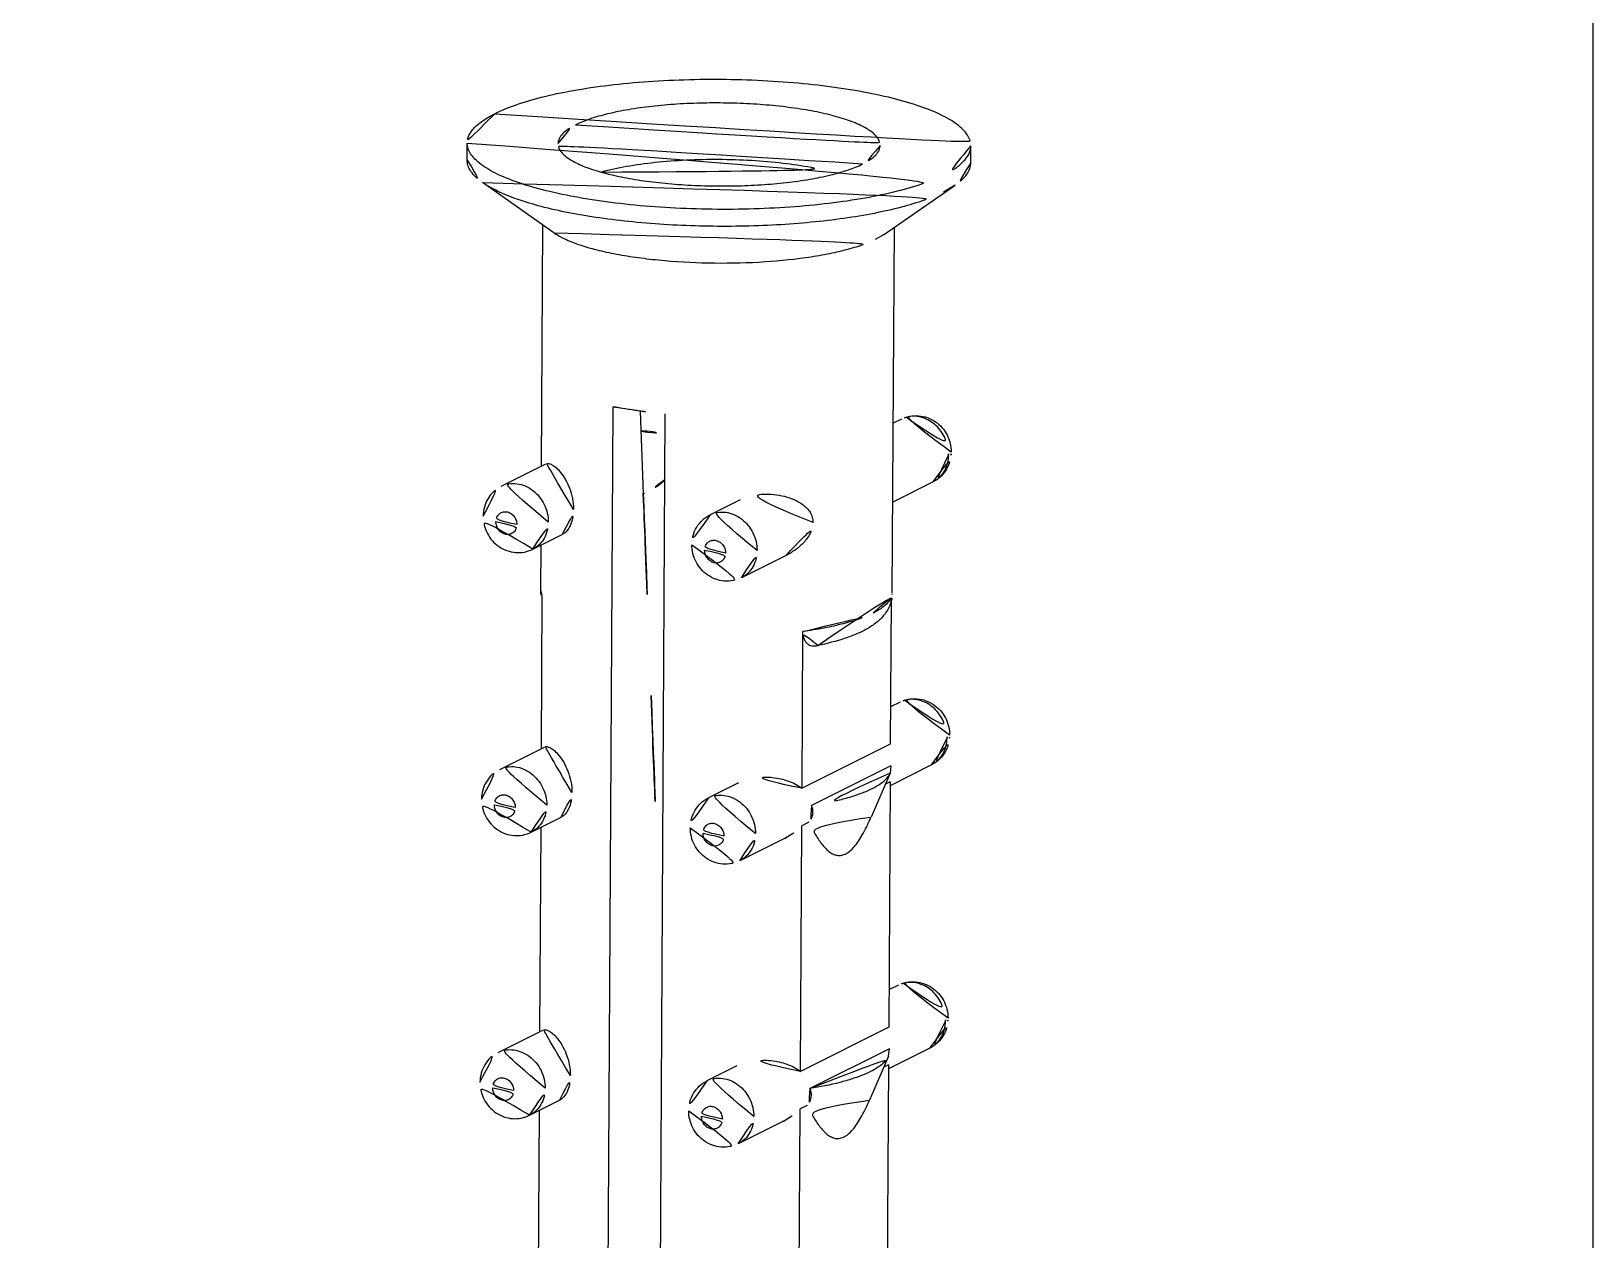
# Model space of a CAD drawing. Extents: x 16296660632 to 16296679688, y -37409620961 to -37409616551.
# Drawn here: x 16296678252.78 to 16296678279.43, y -37409618239.23 to -37409618218.61 of the extents above; entities that cross this region are included whole.
import ezdxf

# ---------------------------------------------------------------- set-up
doc = ezdxf.new("R2010")
doc.units = 0
doc.header["$LTSCALE"] = 10
doc.header["$MEASUREMENT"] = 0
doc.layers.get('0').update_dxf_attribs({"linetype": 'CONTINUOUS'})
doc.layers.add('02___PRT_ALL_AXES', color=7, linetype='CONTINUOUS')

msp = doc.modelspace()

# ---------------------------------------------------------------- linework, layer by layer
at = {"color": 7, "linetype": 'Continuous'}
for p, q in [((16296678262.54405, -37409618254.290993), (16296678262.70859, -37409618225.013847)), ((16296678263.173189, -37409618225.08847), (16296678263.226231, -37409618226.492851)), ((16296678263.434879, -37409618254.412682), (16296678263.599421, -37409618225.135536)), ((16296678261.4767, -37409618228.154457), (16296678261.496201, -37409618228.24366)), ((16296678267.476589, -37409618228.188911), (16296678267.476601, -37409618228.188179)), ((16296678267.453911, -37409618231.144211), (16296678266.098061, -37409618231.821953)), ((16296678267.453911, -37409618231.144211), (16296678267.43918, -37409618231.267838)), ((16296678267.439199, -37409618231.26767), (16296678267.114019, -37409618232.019043)), ((16296678267.438459, -37409618231.414803), (16296678267.35815, -37409618231.454948)), ((16296678266.05212, -37409618232.10778), (16296678265.93174, -37409618232.167953)), ((16296678267.42676, -37409618235.975433), (16296678266.07091, -37409618236.653152)), ((16296678267.412029, -37409618236.099037), (16296678267.42676, -37409618235.975433)), ((16296678267.41205, -37409618236.098877), (16296678267.08687, -37409618236.850258)), ((16296678267.41131, -37409618236.24601), (16296678267.330999, -37409618236.286163)), ((16296678266.024969, -37409618236.938988), (16296678265.904579, -37409618236.999161))]:
    msp.add_line(p, q, dxfattribs=at)
msp.add_lwpolyline([(16296678279.434799, -37409618261.099548), (16296678226.118429, -37409618261.099548), (16296678226.118429, -37409618178.759842), (16296678279.434799, -37409618178.759842)], close=True)
for centre, radius, start, end in [((16296678267.835951, -37409618225.625343), 0.447859, 105.0907784, 116.5407124), ((16296678267.80607, -37409618225.830948), 0.632541, 359.6900716, 3.3253834), ((16296678267.8778, -37409618225.784523), 0.604471, 354.7316924, 359.6765207), ((16296678267.27516, -37409618228.186974), 0.201441, 350.7530369, 359.4483311), ((16296680239.64451, -37409618153.669113), 1977.757652, 182.210250721, 182.346745411), ((16296678267.8088, -37409618230.456543), 0.447859, 105.0907784, 116.5407124), ((16296678267.778919, -37409618230.662163), 0.632541, 359.6900716, 3.3253834), ((16296678267.850651, -37409618230.615738), 0.604471, 354.7316924, 359.6765207), ((16296678267.781651, -37409618235.287758), 0.447859, 105.0907784, 116.5407124), ((16296678267.75176, -37409618235.49337), 0.632541, 359.6900716, 3.3253834), ((16296678267.82349, -37409618235.446953), 0.604471, 354.7316924, 359.6765207)]:
    msp.add_arc(centre, radius, start, end, dxfattribs=at)
for points, knots in [([(16296678262.06975, -37409618220.203346), (16296678262.14764, -37409618220.164421), (16296678262.32711, -37409618220.093697), (16296678262.62915, -37409618220.009239), (16296678262.983101, -37409618219.938599), (16296678263.379311, -37409618219.883888), (16296678263.80702, -37409618219.846764), (16296678264.254431, -37409618219.828308), (16296678264.70919, -37409618219.829086), (16296678265.158689, -37409618219.849083), (16296678265.590521, -37409618219.887703), (16296678265.992769, -37409618219.94381), (16296678266.35446, -37409618220.015717), (16296678266.66573, -37409618220.101357), (16296678266.8878, -37409618220.186073), (16296678267.031851, -37409618220.261139), (16296678267.116489, -37409618220.316177), (16296678267.183479, -37409618220.372917), (16296678267.232441, -37409618220.431343), (16296678267.26273, -37409618220.491577), (16296678267.2696, -37409618220.533562), (16296678267.269489, -37409618220.553513)], [0, 0, 0, 0, 0.047875552, 0.105682441, 0.172286466, 0.246166262, 0.32549361, 0.408250515, 0.492298473, 0.575455552, 0.655569983, 0.730594545, 0.798663888, 0.858182694, 0.907945264, 0.92896365, 0.947396828, 0.963346738, 0.977068785, 0.989033275, 1, 1, 1, 1]), ([(16296678261.769609, -37409618220.522507), (16296678261.76977, -37409618220.494118), (16296678261.78565, -37409618220.432213), (16296678261.84836, -37409618220.348999), (16296678261.94562, -37409618220.270653), (16296678262.025049, -37409618220.225693), (16296678262.06975, -37409618220.203346)], [0, 0, 0, 0, 0.186145526, 0.403764732, 0.672393075, 1, 1, 1, 1]), ([(16296678266.969339, -37409618220.872673), (16296678266.89146, -37409618220.911598), (16296678266.711981, -37409618220.982323), (16296678266.40995, -37409618221.06678), (16296678266.05599, -37409618221.137421), (16296678265.65979, -37409618221.192131), (16296678265.232071, -37409618221.229263), (16296678264.78466, -37409618221.247711), (16296678264.32991, -37409618221.246933), (16296678263.8804, -37409618221.226936), (16296678263.44857, -37409618221.188316), (16296678263.046329, -37409618221.13221), (16296678262.684629, -37409618221.060303), (16296678262.373369, -37409618220.974663), (16296678262.151291, -37409618220.889954), (16296678262.00724, -37409618220.81488), (16296678261.9226, -37409618220.759842), (16296678261.855619, -37409618220.703087), (16296678261.80666, -37409618220.644676), (16296678261.776369, -37409618220.584442), (16296678261.769489, -37409618220.542458), (16296678261.769609, -37409618220.522507)], [0, 0, 0, 0, 0.047875552, 0.105682441, 0.172286466, 0.246166262, 0.32549361, 0.408250515, 0.492298473, 0.575455552, 0.655569983, 0.730594545, 0.798663888, 0.858182694, 0.907945264, 0.92896365, 0.947396828, 0.963346738, 0.977068785, 0.989033275, 1, 1, 1, 1]), ([(16296678267.269489, -37409618220.553513), (16296678267.269329, -37409618220.581902), (16296678267.253441, -37409618220.643806), (16296678267.190741, -37409618220.72702), (16296678267.093479, -37409618220.805367), (16296678267.01404, -37409618220.850327), (16296678266.969339, -37409618220.872673)], [0, 0, 0, 0, 0.186145526, 0.403764732, 0.672393075, 1, 1, 1, 1]), ([(16296678262.511841, -37409618221.008202), (16296678262.6514, -37409618220.970749), (16296678262.954321, -37409618220.906937), (16296678263.43792, -37409618220.841553), (16296678263.965811, -37409618220.802353), (16296678264.516251, -37409618220.791107), (16296678265.06661, -37409618220.808342), (16296678265.594259, -37409618220.853287), (16296678266.077471, -37409618220.92395), (16296678266.379971, -37409618220.991051), (16296678266.51927, -37409618221.030022)], [0, 0, 0, 0, 0.10723184, 0.229384911, 0.361946773, 0.499860382, 0.637792109, 0.770408355, 0.892646223, 1, 1, 1, 1]), ([(16296678262.70859, -37409618225.013847), (16296678262.84992, -37409618225.041641), (16296678263.146049, -37409618225.089699), (16296678263.444229, -37409618225.122177), (16296678263.599421, -37409618225.135536)], [0, 0, 0, 0, 0.480442195, 1, 1, 1, 1]), ([(16296678268.48226, -37409618225.787941), (16296678268.48254, -37409618225.737343), (16296678268.47036, -37409618225.63549), (16296678268.415991, -37409618225.491959), (16296678268.328899, -37409618225.365494), (16296678268.214121, -37409618225.263947), (16296678268.078091, -37409618225.194199), (16296678267.929029, -37409618225.16169), (16296678267.777, -37409618225.169678), (16296678267.680639, -37409618225.202271), (16296678267.63583, -37409618225.224663)], [0, 0, 0, 0, 0.125412163, 0.251172451, 0.376846193, 0.502210914, 0.627115299, 0.751613101, 0.875868664, 1, 1, 1, 1]), ([(16296678267.719351, -37409618225.192917), (16296678267.758499, -37409618225.182373), (16296678267.84115, -37409618225.171677), (16296678267.96666, -37409618225.188004), (16296678268.08839, -37409618225.235153), (16296678268.23805, -37409618225.336014), (16296678268.38232, -37409618225.520576), (16296678268.432249, -37409618225.702797), (16296678268.43754, -37409618225.79425)], [0, 0, 0, 0, 0.114836293, 0.232872755, 0.355002748, 0.481207114, 0.740522847, 1, 1, 1, 1]), ([(16296678268.172371, -37409618226.298042), (16296678268.21509, -37409618226.27668), (16296678268.29534, -37409618226.222427), (16296678268.39043, -37409618226.112953), (16296678268.45496, -37409618225.982811), (16296678268.4753, -37409618225.887894), (16296678268.47971, -37409618225.840027)], [0, 0, 0, 0, 0.24938222, 0.499005027, 0.74905058, 1, 1, 1, 1]), ([(16296678268.438601, -37409618225.834373), (16296678268.43832, -37409618225.883583), (16296678268.426359, -37409618225.980583), (16296678268.37299, -37409618226.114304), (16296678268.28759, -37409618226.224861), (16296678268.212391, -37409618226.278023), (16296678268.172359, -37409618226.298027)], [0, 0, 0, 0, 0.26305497, 0.516337838, 0.760764768, 1, 1, 1, 1]), ([(16296678260.491671, -37409618226.882988), (16296678260.49197, -37409618226.830582), (16296678260.506189, -37409618226.725487), (16296678260.568451, -37409618226.579597), (16296678260.668039, -37409618226.456451), (16296678260.755011, -37409618226.396156), (16296678260.801571, -37409618226.372887)], [0, 0, 0, 0, 0.250995241, 0.50113091, 0.750689667, 1, 1, 1, 1]), ([(16296678261.60434, -37409618226.98259), (16296678261.60462, -37409618226.931213), (16296678261.592421, -37409618226.827118), (16296678261.53911, -37409618226.679199), (16296678261.45409, -37409618226.546753), (16296678261.342979, -37409618226.438637), (16296678261.212931, -37409618226.362221), (16296678261.072359, -37409618226.32299), (16296678260.930901, -37409618226.324219), (16296678260.842079, -37409618226.352638), (16296678260.801571, -37409618226.372887)], [0, 0, 0, 0, 0.129451959, 0.261224906, 0.393027892, 0.522644409, 0.648310085, 0.769235401, 0.885888901, 1, 1, 1, 1]), ([(16296678263.226231, -37409618226.492851), (16296678263.237141, -37409618226.780792), (16296678263.280861, -37409618227.932343), (16296678263.324949, -37409618229.083893), (16296678263.35837, -37409618229.947472)], [0, 0, 0, 0, 0.250045396, 1, 1, 1, 1]), ([(16296678261.3381, -37409618227.446259), (16296678261.293301, -37409618227.468658), (16296678261.19693, -37409618227.501251), (16296678261.044889, -37409618227.509239), (16296678260.895809, -37409618227.476723), (16296678260.759769, -37409618227.406952), (16296678260.644991, -37409618227.305389), (16296678260.55792, -37409618227.178917), (16296678260.503571, -37409618227.035408), (16296678260.49139, -37409618226.933594), (16296678260.491671, -37409618226.882988)], [0, 0, 0, 0, 0.124126653, 0.248392657, 0.372910641, 0.497833568, 0.623206885, 0.748876612, 0.874606125, 1, 1, 1, 1]), ([(16296678261.06628, -37409618227.024742), (16296678261.066429, -37409618226.9991), (16296678261.05714, -37409618226.947037), (16296678261.018709, -37409618226.878723), (16296678260.960859, -37409618226.827881), (16296678260.891239, -37409618226.802353), (16296678260.819771, -37409618226.807289), (16296678260.75869, -37409618226.843246), (16296678260.718821, -37409618226.903412), (16296678260.710091, -37409618226.951591), (16296678260.709949, -37409618226.976067)], [0, 0, 0, 0, 0.13222119, 0.266287333, 0.39709956, 0.521213518, 0.638907507, 0.754510424, 0.873783701, 1, 1, 1, 1]), ([(16296678264.36491, -37409618226.859657), (16296678264.31835, -37409618226.882927), (16296678264.23138, -37409618226.94323), (16296678264.1318, -37409618227.066368), (16296678264.06953, -37409618227.212273), (16296678264.055309, -37409618227.31736), (16296678264.05501, -37409618227.369766)], [0, 0, 0, 0, 0.249297278, 0.498857891, 0.749003889, 1, 1, 1, 1]), ([(16296678265.167681, -37409618227.469368), (16296678265.167959, -37409618227.417992), (16296678265.15576, -37409618227.313904), (16296678265.102449, -37409618227.165977), (16296678265.017429, -37409618227.033524), (16296678264.906321, -37409618226.925423), (16296678264.77627, -37409618226.848999), (16296678264.6357, -37409618226.809769), (16296678264.49424, -37409618226.810997), (16296678264.405411, -37409618226.839417), (16296678264.36491, -37409618226.859673)], [0, 0, 0, 0, 0.129451958, 0.261224906, 0.393027891, 0.522644409, 0.648310085, 0.769235401, 0.885888901, 1, 1, 1, 1]), ([(16296678260.709949, -37409618226.976067), (16296678260.709801, -37409618227.001709), (16296678260.719101, -37409618227.053757), (16296678260.757521, -37409618227.122093), (16296678260.815371, -37409618227.172928), (16296678260.884991, -37409618227.198463), (16296678260.956461, -37409618227.19352), (16296678261.01755, -37409618227.157562), (16296678261.057409, -37409618227.097397), (16296678261.066139, -37409618227.049217), (16296678261.06628, -37409618227.024742)], [0, 0, 0, 0, 0.13221819, 0.266285748, 0.397098632, 0.521213565, 0.638908393, 0.75451196, 0.873786294, 1, 1, 1, 1]), ([(16296678261.3381, -37409618227.446251), (16296678261.37812, -37409618227.426239), (16296678261.45332, -37409618227.373077), (16296678261.538719, -37409618227.262512), (16296678261.592091, -37409618227.128799), (16296678261.604059, -37409618227.031799), (16296678261.60434, -37409618226.98259)], [0, 0, 0, 0, 0.239235232, 0.483662162, 0.73694503, 1, 1, 1, 1]), ([(16296678264.05501, -37409618227.369766), (16296678264.054729, -37409618227.420372), (16296678264.066919, -37409618227.522217), (16296678264.121281, -37409618227.665749), (16296678264.20838, -37409618227.792213), (16296678264.323151, -37409618227.893761), (16296678264.459181, -37409618227.963509), (16296678264.60824, -37409618227.996017), (16296678264.760269, -37409618227.988029), (16296678264.85663, -37409618227.955437), (16296678264.90144, -37409618227.933037)], [0, 0, 0, 0, 0.125412162, 0.251172451, 0.376846193, 0.502210914, 0.627115299, 0.751613101, 0.875868664, 1, 1, 1, 1]), ([(16296678264.273291, -37409618227.462837), (16296678264.27314, -37409618227.488487), (16296678264.282431, -37409618227.540543), (16296678264.32086, -37409618227.608856), (16296678264.37871, -37409618227.659714), (16296678264.44833, -37409618227.685226), (16296678264.5198, -37409618227.680298), (16296678264.580879, -37409618227.644341), (16296678264.62075, -37409618227.584183), (16296678264.62948, -37409618227.536003), (16296678264.62962, -37409618227.51152)], [0, 0, 0, 0, 0.132218383, 0.26628557, 0.397098539, 0.521213399, 0.638908307, 0.754511804, 0.873786469, 1, 1, 1, 1]), ([(16296678264.62962, -37409618227.51152), (16296678264.62977, -37409618227.485878), (16296678264.62048, -37409618227.433823), (16296678264.58205, -37409618227.365501), (16296678264.5242, -37409618227.314659), (16296678264.45458, -37409618227.289131), (16296678264.38311, -37409618227.294067), (16296678264.322029, -37409618227.330017), (16296678264.28216, -37409618227.39019), (16296678264.27343, -37409618227.438362), (16296678264.273291, -37409618227.462837)], [0, 0, 0, 0, 0.132221257, 0.26628734, 0.397099522, 0.521213448, 0.638907473, 0.75451043, 0.873783761, 1, 1, 1, 1]), ([(16296678264.90144, -37409618227.933029), (16296678264.94146, -37409618227.913017), (16296678265.016661, -37409618227.859863), (16296678265.10206, -37409618227.74929), (16296678265.15543, -37409618227.615578), (16296678265.1674, -37409618227.51857), (16296678265.167681, -37409618227.469368)], [0, 0, 0, 0, 0.239235232, 0.483662162, 0.73694503, 1, 1, 1, 1]), ([(16296678261.4767, -37409618228.154457), (16296678261.476629, -37409618228.166962), (16296678261.477949, -37409618228.216553), (16296678261.485809, -37409618228.265923), (16296678261.495041, -37409618228.301826)], [0, 0, 0, 0, 0.252143014, 1, 1, 1, 1]), ([(16296678266.20319, -37409618229.090172), (16296678266.361549, -37409618229.057663), (16296678266.58815, -37409618229.00106), (16296678266.86825, -37409618228.896873), (16296678267.047991, -37409618228.809708), (16296678267.181561, -37409618228.721497), (16296678267.2759, -37409618228.638702), (16296678267.340019, -37409618228.567421), (16296678267.395691, -37409618228.48613), (16296678267.440201, -37409618228.394981), (16296678267.4695, -37409618228.294571), (16296678267.4764, -37409618228.22406), (16296678267.476601, -37409618228.188179)], [0, 0, 0, 0, 0.288312346, 0.415172977, 0.532420101, 0.643891525, 0.699359369, 0.755882774, 0.814419349, 0.874526973, 0.936014721, 1, 1, 1, 1]), ([(16296678267.149151, -37409618228.536407), (16296678267.19412, -37409618228.513931), (16296678267.27479, -37409618228.468697), (16296678267.37571, -37409618228.390869), (16296678267.44491, -37409618228.309288), (16296678267.46928, -37409618228.248299), (16296678267.47398, -37409618228.219353)], [0, 0, 0, 0, 0.321918083, 0.590635956, 0.812163078, 1, 1, 1, 1]), ([(16296678265.950371, -37409618228.852127), (16296678266.07268, -37409618228.835007), (16296678266.304661, -37409618228.79705), (16296678266.6294, -37409618228.724678), (16296678266.908609, -37409618228.641098), (16296678267.0756, -37409618228.573174), (16296678267.149151, -37409618228.536407)], [0, 0, 0, 0, 0.297801306, 0.56655152, 0.801708571, 1, 1, 1, 1]), ([(16296678266.203159, -37409618229.090187), (16296678266.1766, -37409618229.095657), (16296678266.135571, -37409618229.099823), (16296678266.08181, -37409618229.090157), (16296678266.04269, -37409618229.072884), (16296678266.006241, -37409618229.04232), (16296678265.97537, -37409618228.995201), (16296678265.95438, -37409618228.929871), (16296678265.95022, -37409618228.879646), (16296678265.950371, -37409618228.852127)], [0, 0, 0, 0, 0.1974708, 0.29464256, 0.394971035, 0.505331411, 0.636214856, 0.799643005, 1, 1, 1, 1]), ([(16296678268.455111, -37409618230.619148), (16296678268.455391, -37409618230.568542), (16296678268.443199, -37409618230.466698), (16296678268.38884, -37409618230.323174), (16296678268.301741, -37409618230.196701), (16296678268.18697, -37409618230.095154), (16296678268.05094, -37409618230.025414), (16296678267.90188, -37409618229.992897), (16296678267.749849, -37409618230.000893), (16296678267.653481, -37409618230.033478), (16296678267.608681, -37409618230.055878)], [0, 0, 0, 0, 0.125412163, 0.251172451, 0.376846193, 0.502210914, 0.627115299, 0.751613101, 0.875868664, 1, 1, 1, 1]), ([(16296678267.6922, -37409618230.024132), (16296678267.73134, -37409618230.01358), (16296678267.813999, -37409618230.002892), (16296678267.939501, -37409618230.019211), (16296678268.061239, -37409618230.06636), (16296678268.210899, -37409618230.167221), (16296678268.355169, -37409618230.351791), (16296678268.40509, -37409618230.534012), (16296678268.410391, -37409618230.625473)], [0, 0, 0, 0, 0.114836293, 0.232872755, 0.355002748, 0.481207114, 0.740522847, 1, 1, 1, 1]), ([(16296678268.411449, -37409618230.665581), (16296678268.411169, -37409618230.714783), (16296678268.3992, -37409618230.81179), (16296678268.34584, -37409618230.945503), (16296678268.260429, -37409618231.056068), (16296678268.18524, -37409618231.10923), (16296678268.14521, -37409618231.129242)], [0, 0, 0, 0, 0.26305497, 0.516337838, 0.760764768, 1, 1, 1, 1]), ([(16296678268.14521, -37409618231.12925), (16296678268.187941, -37409618231.107887), (16296678268.26819, -37409618231.053642), (16296678268.363279, -37409618230.94416), (16296678268.427811, -37409618230.814034), (16296678268.448151, -37409618230.719101), (16296678268.45256, -37409618230.671227)], [0, 0, 0, 0, 0.24938222, 0.499005027, 0.74905058, 1, 1, 1, 1]), ([(16296678261.577181, -37409618231.813797), (16296678261.577471, -37409618231.762428), (16296678261.565269, -37409618231.658333), (16296678261.511959, -37409618231.510406), (16296678261.426941, -37409618231.377953), (16296678261.31583, -37409618231.269859), (16296678261.18578, -37409618231.193443), (16296678261.04521, -37409618231.154213), (16296678260.903749, -37409618231.155434), (16296678260.81492, -37409618231.183853), (16296678260.77442, -37409618231.204102)], [0, 0, 0, 0, 0.129451959, 0.261224906, 0.393027892, 0.522644409, 0.648310085, 0.769235401, 0.885888901, 1, 1, 1, 1]), ([(16296678260.46452, -37409618231.714203), (16296678260.464821, -37409618231.661797), (16296678260.47904, -37409618231.556702), (16296678260.5413, -37409618231.410797), (16296678260.64089, -37409618231.287666), (16296678260.727859, -37409618231.227371), (16296678260.77442, -37409618231.204086)], [0, 0, 0, 0, 0.250995241, 0.50113091, 0.750689667, 1, 1, 1, 1]), ([(16296678267.43911, -37409618231.26783), (16296678267.42588, -37409618231.298378), (16296678267.38306, -37409618231.360184), (16296678267.2897, -37409618231.440887), (16296678267.163469, -37409618231.517937), (16296678267.00539, -37409618231.590736), (16296678266.81695, -37409618231.65863), (16296678266.51351, -37409618231.745552), (16296678266.26914, -37409618231.794083), (16296678266.098061, -37409618231.821953)], [0, 0, 0, 0, 0.067093248, 0.148631885, 0.247367668, 0.364164632, 0.498855896, 0.650665362, 1, 1, 1, 1]), ([(16296678261.039129, -37409618231.855957), (16296678261.03928, -37409618231.830307), (16296678261.029989, -37409618231.778252), (16296678260.99156, -37409618231.709938), (16296678260.93371, -37409618231.659103), (16296678260.86409, -37409618231.63356), (16296678260.79262, -37409618231.638496), (16296678260.731529, -37409618231.674461), (16296678260.691669, -37409618231.734619), (16296678260.68294, -37409618231.782799), (16296678260.6828, -37409618231.807266)], [0, 0, 0, 0, 0.13222119, 0.266287333, 0.39709956, 0.521213518, 0.638907507, 0.754510424, 0.873783701, 1, 1, 1, 1]), ([(16296678264.337761, -37409618231.690872), (16296678264.291201, -37409618231.714142), (16296678264.204229, -37409618231.774437), (16296678264.104639, -37409618231.897583), (16296678264.042379, -37409618232.04348), (16296678264.02816, -37409618232.148567), (16296678264.027861, -37409618232.200974)], [0, 0, 0, 0, 0.249297278, 0.498857891, 0.749003889, 1, 1, 1, 1]), ([(16296678265.14052, -37409618232.300583), (16296678265.14081, -37409618232.249207), (16296678265.128611, -37409618232.145111), (16296678265.075291, -37409618231.997177), (16296678264.99028, -37409618231.864731), (16296678264.879169, -37409618231.756638), (16296678264.749121, -37409618231.680206), (16296678264.608549, -37409618231.640984), (16296678264.467091, -37409618231.642197), (16296678264.37826, -37409618231.670631), (16296678264.337761, -37409618231.69088)], [0, 0, 0, 0, 0.129451958, 0.261224906, 0.393027891, 0.522644409, 0.648310085, 0.769235401, 0.885888901, 1, 1, 1, 1]), ([(16296678261.310949, -37409618232.277473), (16296678261.26615, -37409618232.299873), (16296678261.169781, -37409618232.332458), (16296678261.01774, -37409618232.340446), (16296678260.86866, -37409618232.30793), (16296678260.73262, -37409618232.238159), (16296678260.61784, -37409618232.136597), (16296678260.530769, -37409618232.010132), (16296678260.476419, -37409618231.866623), (16296678260.464239, -37409618231.764793), (16296678260.46452, -37409618231.714203)], [0, 0, 0, 0, 0.124126653, 0.248392657, 0.372910641, 0.497833568, 0.623206885, 0.748876612, 0.874606125, 1, 1, 1, 1]), ([(16296678260.6828, -37409618231.807266), (16296678260.68265, -37409618231.832916), (16296678260.69194, -37409618231.884979), (16296678260.73037, -37409618231.953293), (16296678260.788219, -37409618232.004143), (16296678260.85784, -37409618232.029671), (16296678260.92931, -37409618232.024727), (16296678260.990391, -37409618231.98877), (16296678261.03026, -37409618231.928612), (16296678261.03899, -37409618231.880432), (16296678261.039129, -37409618231.855957)], [0, 0, 0, 0, 0.132221131, 0.266287173, 0.397099323, 0.521213199, 0.638907094, 0.754510036, 0.873782984, 1, 1, 1, 1]), ([(16296678261.310949, -37409618232.277473), (16296678261.350969, -37409618232.257446), (16296678261.42617, -37409618232.204277), (16296678261.51157, -37409618232.093727), (16296678261.564939, -37409618231.960007), (16296678261.57691, -37409618231.863007), (16296678261.577181, -37409618231.813797)], [0, 0, 0, 0, 0.239235232, 0.483662162, 0.73694503, 1, 1, 1, 1]), ([(16296678266.098061, -37409618231.821953), (16296678266.10726, -37409618231.841431), (16296678266.122, -37409618231.884491), (16296678266.124781, -37409618231.957359), (16296678266.101549, -37409618232.035583), (16296678266.07066, -37409618232.084084), (16296678266.05212, -37409618232.10778)], [0, 0, 0, 0, 0.211627653, 0.441487896, 0.704516923, 1, 1, 1, 1]), ([(16296678267.111879, -37409618232.02401), (16296678267.07336, -37409618232.113083), (16296678267.01298, -37409618232.241913), (16296678266.9203, -37409618232.400383), (16296678266.84902, -37409618232.501373), (16296678266.774309, -37409618232.58342), (16296678266.696329, -37409618232.642227), (16296678266.615549, -37409618232.67382), (16296678266.535231, -37409618232.675056), (16296678266.46022, -37409618232.649788), (16296678266.39122, -37409618232.604713), (16296678266.32683, -37409618232.544609), (16296678266.243811, -37409618232.445847), (16296678266.149839, -37409618232.299767), (16296678266.08427, -37409618232.174004), (16296678266.05212, -37409618232.10778)], [0, 0, 0, 0, 0.173087809, 0.253248541, 0.327149648, 0.39319113, 0.450410232, 0.499910326, 0.545212741, 0.590633428, 0.638989322, 0.691185098, 0.747191114, 0.868708797, 1, 1, 1, 1]), ([(16296678264.027861, -37409618232.200974), (16296678264.02758, -37409618232.251579), (16296678264.039761, -37409618232.353416), (16296678264.09413, -37409618232.496964), (16296678264.181219, -37409618232.623421), (16296678264.296, -37409618232.724968), (16296678264.43203, -37409618232.794724), (16296678264.581091, -37409618232.827217), (16296678264.73312, -37409618232.819237), (16296678264.829479, -37409618232.786636), (16296678264.87429, -37409618232.764236)], [0, 0, 0, 0, 0.125412163, 0.251172451, 0.376846193, 0.502210914, 0.627115299, 0.751613101, 0.875868664, 1, 1, 1, 1]), ([(16296678264.60247, -37409618232.342743), (16296678264.602619, -37409618232.317093), (16296678264.593321, -37409618232.26503), (16296678264.554899, -37409618232.196716), (16296678264.497049, -37409618232.145866), (16296678264.427429, -37409618232.120338), (16296678264.355961, -37409618232.125267), (16296678264.29487, -37409618232.16124), (16296678264.255011, -37409618232.221397), (16296678264.246269, -37409618232.269577), (16296678264.24614, -37409618232.294052)], [0, 0, 0, 0, 0.132221257, 0.26628734, 0.397099522, 0.521213448, 0.638907473, 0.75451043, 0.873783761, 1, 1, 1, 1]), ([(16296678264.24614, -37409618232.294052), (16296678264.245991, -37409618232.319687), (16296678264.25528, -37409618232.371758), (16296678264.293711, -37409618232.440071), (16296678264.351561, -37409618232.490913), (16296678264.421181, -37409618232.516449), (16296678264.492649, -37409618232.511513), (16296678264.55373, -37409618232.475548), (16296678264.593599, -37409618232.41539), (16296678264.602329, -37409618232.36721), (16296678264.60247, -37409618232.342743)], [0, 0, 0, 0, 0.13222205, 0.266287787, 0.397099981, 0.521213768, 0.638907688, 0.75451057, 0.873783815, 1, 1, 1, 1]), ([(16296678264.874281, -37409618232.764236), (16296678264.91431, -37409618232.744217), (16296678264.98951, -37409618232.691063), (16296678265.074909, -37409618232.580513), (16296678265.128281, -37409618232.446777), (16296678265.140249, -37409618232.349777), (16296678265.14052, -37409618232.300583)], [0, 0, 0, 0, 0.239235232, 0.483662162, 0.73694503, 1, 1, 1, 1]), ([(16296678268.427959, -37409618235.450363), (16296678268.42824, -37409618235.39975), (16296678268.41605, -37409618235.297913), (16296678268.361691, -37409618235.154373), (16296678268.27459, -37409618235.027908), (16296678268.159821, -37409618234.926369), (16296678268.023781, -37409618234.856613), (16296678267.874729, -37409618234.824112), (16296678267.7227, -37409618234.8321), (16296678267.626329, -37409618234.864693), (16296678267.58153, -37409618234.887077)], [0, 0, 0, 0, 0.125412163, 0.251172451, 0.376846193, 0.502210914, 0.627115299, 0.751613101, 0.875868664, 1, 1, 1, 1]), ([(16296678267.665051, -37409618234.855339), (16296678267.704189, -37409618234.844788), (16296678267.78685, -37409618234.834099), (16296678267.91235, -37409618234.850433), (16296678268.03409, -37409618234.897568), (16296678268.18375, -37409618234.998428), (16296678268.32802, -37409618235.183006), (16296678268.377939, -37409618235.365219), (16296678268.38324, -37409618235.456673)], [0, 0, 0, 0, 0.114836293, 0.232872755, 0.355002748, 0.481207114, 0.740522847, 1, 1, 1, 1]), ([(16296678268.118059, -37409618235.960457), (16296678268.160789, -37409618235.939102), (16296678268.241039, -37409618235.884857), (16296678268.33613, -37409618235.775368), (16296678268.40066, -37409618235.645233), (16296678268.421, -37409618235.550308), (16296678268.425409, -37409618235.502449)], [0, 0, 0, 0, 0.24938222, 0.499005027, 0.74905058, 1, 1, 1, 1]), ([(16296678268.384291, -37409618235.496788), (16296678268.38402, -37409618235.545998), (16296678268.372049, -37409618235.642998), (16296678268.318689, -37409618235.776718), (16296678268.23328, -37409618235.887283), (16296678268.158079, -37409618235.940437), (16296678268.118059, -37409618235.960457)], [0, 0, 0, 0, 0.26305497, 0.516337838, 0.760764768, 1, 1, 1, 1]), ([(16296678261.55003, -37409618236.645012), (16296678261.55032, -37409618236.593643), (16296678261.53812, -37409618236.48954), (16296678261.4848, -37409618236.341621), (16296678261.39979, -37409618236.20916), (16296678261.288679, -37409618236.101067), (16296678261.15863, -37409618236.024643), (16296678261.018061, -37409618235.985413), (16296678260.8766, -37409618235.986641), (16296678260.787769, -37409618236.01506), (16296678260.747271, -37409618236.035316)], [0, 0, 0, 0, 0.129451959, 0.261224906, 0.393027892, 0.522644409, 0.648310085, 0.769235401, 0.885888901, 1, 1, 1, 1]), ([(16296678260.43737, -37409618236.545403), (16296678260.43767, -37409618236.492996), (16296678260.451891, -37409618236.387917), (16296678260.514151, -37409618236.24202), (16296678260.613741, -37409618236.118874), (16296678260.70071, -37409618236.058578), (16296678260.747259, -37409618236.035309)], [0, 0, 0, 0, 0.250995241, 0.50113091, 0.750689667, 1, 1, 1, 1]), ([(16296678266.07091, -37409618236.653152), (16296678266.241989, -37409618236.625298), (16296678266.486349, -37409618236.576759), (16296678266.789801, -37409618236.489838), (16296678266.978239, -37409618236.421951), (16296678267.13632, -37409618236.349152), (16296678267.26255, -37409618236.272087), (16296678267.355909, -37409618236.191391), (16296678267.398729, -37409618236.129593), (16296678267.411961, -37409618236.099037)], [0, 0, 0, 0, 0.349334638, 0.501144104, 0.635835368, 0.752632332, 0.851368115, 0.932906752, 1, 1, 1, 1]), ([(16296678261.01198, -37409618236.687157), (16296678261.012131, -37409618236.661522), (16296678261.002831, -37409618236.609467), (16296678260.964411, -37409618236.541153), (16296678260.906561, -37409618236.490303), (16296678260.836941, -37409618236.464783), (16296678260.765459, -37409618236.469711), (16296678260.70438, -37409618236.505669), (16296678260.66452, -37409618236.565826), (16296678260.655781, -37409618236.614014), (16296678260.655649, -37409618236.638489)], [0, 0, 0, 0, 0.13222119, 0.266287333, 0.39709956, 0.521213518, 0.638907507, 0.754510424, 0.873783701, 1, 1, 1, 1]), ([(16296678264.3106, -37409618236.522087), (16296678264.26405, -37409618236.545357), (16296678264.17708, -37409618236.605652), (16296678264.07749, -37409618236.72879), (16296678264.01523, -37409618236.874687), (16296678264.001011, -37409618236.979782), (16296678264.00071, -37409618237.032181)], [0, 0, 0, 0, 0.249297278, 0.498857891, 0.749003889, 1, 1, 1, 1]), ([(16296678265.113371, -37409618237.13179), (16296678265.113661, -37409618237.080406), (16296678265.10146, -37409618236.976318), (16296678265.04814, -37409618236.8284), (16296678264.963131, -37409618236.695938), (16296678264.85202, -37409618236.587837), (16296678264.72196, -37409618236.511421), (16296678264.5814, -37409618236.472191), (16296678264.439939, -37409618236.473419), (16296678264.35111, -37409618236.501839), (16296678264.31061, -37409618236.522087)], [0, 0, 0, 0, 0.129451958, 0.261224906, 0.393027891, 0.522644409, 0.648310085, 0.769235401, 0.885888901, 1, 1, 1, 1]), ([(16296678261.2838, -37409618237.108681), (16296678261.238991, -37409618237.131073), (16296678261.14263, -37409618237.163673), (16296678260.990589, -37409618237.171654), (16296678260.841511, -37409618237.139137), (16296678260.705469, -37409618237.069366), (16296678260.590691, -37409618236.967812), (16296678260.50362, -37409618236.841347), (16296678260.449261, -37409618236.69783), (16296678260.43709, -37409618236.596008), (16296678260.43737, -37409618236.545403)], [0, 0, 0, 0, 0.124126653, 0.248392657, 0.372910641, 0.497833568, 0.623206885, 0.748876612, 0.874606125, 1, 1, 1, 1]), ([(16296678260.655649, -37409618236.638489), (16296678260.6555, -37409618236.664131), (16296678260.664789, -37409618236.716187), (16296678260.70322, -37409618236.784508), (16296678260.76107, -37409618236.83535), (16296678260.83069, -37409618236.860878), (16296678260.902161, -37409618236.855942), (16296678260.96324, -37409618236.819977), (16296678261.003111, -37409618236.759819), (16296678261.011841, -37409618236.711647), (16296678261.01198, -37409618236.687157)], [0, 0, 0, 0, 0.13222119, 0.266287333, 0.39709956, 0.521213518, 0.638907507, 0.754510424, 0.873783701, 1, 1, 1, 1]), ([(16296678261.283791, -37409618237.108673), (16296678261.32382, -37409618237.088661), (16296678261.399019, -37409618237.0355), (16296678261.484421, -37409618236.924927), (16296678261.53779, -37409618236.791222), (16296678261.549761, -37409618236.694206), (16296678261.55003, -37409618236.645012)], [0, 0, 0, 0, 0.239235232, 0.483662162, 0.73694503, 1, 1, 1, 1]), ([(16296678266.07091, -37409618236.653152), (16296678266.080099, -37409618236.67263), (16296678266.094839, -37409618236.715668), (16296678266.097651, -37409618236.788551), (16296678266.074409, -37409618236.866783), (16296678266.043501, -37409618236.915298), (16296678266.024969, -37409618236.938988)], [0, 0, 0, 0, 0.211465199, 0.441327156, 0.704593952, 1, 1, 1, 1]), ([(16296678264.00071, -37409618237.032181), (16296678264.000429, -37409618237.082787), (16296678264.012609, -37409618237.184631), (16296678264.066971, -37409618237.328171), (16296678264.15407, -37409618237.454643), (16296678264.26885, -37409618237.556183), (16296678264.404881, -37409618237.625931), (16296678264.55393, -37409618237.658432), (16296678264.705971, -37409618237.650436), (16296678264.80233, -37409618237.617851), (16296678264.847139, -37409618237.595459)], [0, 0, 0, 0, 0.125412162, 0.251172451, 0.376846193, 0.502210914, 0.627115299, 0.751613101, 0.875868664, 1, 1, 1, 1]), ([(16296678264.575319, -37409618237.173943), (16296678264.57546, -37409618237.1483), (16296678264.56617, -37409618237.096237), (16296678264.52775, -37409618237.027924), (16296678264.469891, -37409618236.977081), (16296678264.40027, -37409618236.951553), (16296678264.3288, -37409618236.95649), (16296678264.267719, -37409618236.992447), (16296678264.227859, -37409618237.052612), (16296678264.21912, -37409618237.100777), (16296678264.218981, -37409618237.125267)], [0, 0, 0, 0, 0.132221257, 0.26628734, 0.397099522, 0.521213448, 0.638907473, 0.75451043, 0.873783761, 1, 1, 1, 1]), ([(16296678267.084721, -37409618236.855217), (16296678267.046209, -37409618236.944298), (16296678266.98583, -37409618237.073128), (16296678266.893141, -37409618237.231583), (16296678266.821871, -37409618237.332588), (16296678266.74716, -37409618237.414627), (16296678266.66918, -37409618237.473442), (16296678266.5884, -37409618237.505028), (16296678266.50808, -37409618237.506264), (16296678266.433069, -37409618237.481003), (16296678266.364071, -37409618237.435913), (16296678266.299681, -37409618237.375816), (16296678266.21666, -37409618237.277069), (16296678266.122681, -37409618237.130966), (16296678266.057119, -37409618237.005211), (16296678266.024969, -37409618236.938988)], [0, 0, 0, 0, 0.173087809, 0.253248541, 0.327149648, 0.39319113, 0.450410232, 0.499910326, 0.545212741, 0.590633428, 0.638989322, 0.691185098, 0.747191114, 0.868708797, 1, 1, 1, 1]), ([(16296678264.218981, -37409618237.125267), (16296678264.21884, -37409618237.150909), (16296678264.22813, -37409618237.202957), (16296678264.26656, -37409618237.271294), (16296678264.324409, -37409618237.322128), (16296678264.39403, -37409618237.347656), (16296678264.4655, -37409618237.34272), (16296678264.526581, -37409618237.306763), (16296678264.56645, -37409618237.246597), (16296678264.57518, -37409618237.198433), (16296678264.575319, -37409618237.173943)], [0, 0, 0, 0, 0.132221257, 0.26628734, 0.397099522, 0.521213448, 0.638907473, 0.75451043, 0.873783761, 1, 1, 1, 1]), ([(16296678264.84713, -37409618237.595451), (16296678264.887159, -37409618237.575439), (16296678264.96236, -37409618237.522278), (16296678265.04776, -37409618237.411713), (16296678265.10113, -37409618237.278), (16296678265.113091, -37409618237.180992), (16296678265.113371, -37409618237.13179)], [0, 0, 0, 0, 0.239235232, 0.483662162, 0.73694503, 1, 1, 1, 1])]:
    msp.add_open_spline(points, degree=3, knots=knots, dxfattribs=at)
at = {"layer": '02___PRT_ALL_AXES', "color": 7, "linetype": 'Continuous'}
for p, q in [((16296678260.217991, -37409618220.803719), (16296678260.21962, -37409618220.513847)), ((16296678268.81785, -37409618220.852051), (16296678268.819481, -37409618220.562172)), ((16296678261.69693, -37409618222.046097), (16296678260.482281, -37409618221.189041)), ((16296678267.325041, -37409618222.077721), (16296678268.54924, -37409618221.234383)), ((16296678268.54924, -37409618221.234383), (16296678268.348511, -37409618221.351173)), ((16296678261.48864, -37409618226.029449), (16296678261.511761, -37409618221.915443)), ((16296678267.325041, -37409618222.077721), (16296678267.18499, -37409618222.15921)), ((16296678267.476601, -37409618228.188179), (16296678267.51166, -37409618221.949158)), ((16296678267.63583, -37409618225.224663), (16296678267.492861, -37409618225.296127)), ((16296678260.801571, -37409618226.372887), (16296678261.564341, -37409618225.991608)), ((16296678268.172371, -37409618226.298042), (16296678267.485291, -37409618226.641479)), ((16296678263.22662, -37409618226.502274), (16296678263.24707, -37409618226.492043)), ((16296678264.87755, -37409618226.603409), (16296678264.36491, -37409618226.859657)), ((16296678261.3381, -37409618227.446259), (16296678261.850901, -37409618227.189934)), ((16296678261.4767, -37409618228.154457), (16296678261.481079, -37409618227.374786)), ((16296678265.66419, -37409618227.551773), (16296678264.90144, -37409618227.933037)), ((16296678261.496201, -37409618228.24366), (16296678261.48155, -37409618230.850632)), ((16296678267.455959, -37409618228.302307), (16296678267.44207, -37409618230.773857)), ((16296678265.935341, -37409618231.527023), (16296678265.950371, -37409618228.852127)), ((16296678267.608681, -37409618230.055878), (16296678267.445641, -37409618230.137367)), ((16296678260.77442, -37409618231.204086), (16296678261.537201, -37409618230.822807)), ((16296678267.44207, -37409618230.773857), (16296678265.935341, -37409618231.527023)), ((16296678268.14521, -37409618231.12925), (16296678267.43808, -37409618231.482712)), ((16296678264.850321, -37409618231.434662), (16296678264.337761, -37409618231.690872)), ((16296678267.438459, -37409618231.414803), (16296678267.414909, -37409618235.60508)), ((16296678261.310949, -37409618232.277473), (16296678261.823641, -37409618232.021187)), ((16296678261.473989, -37409618232.195976), (16296678261.454399, -37409618235.681839)), ((16296678265.90819, -37409618236.358231), (16296678265.93174, -37409618232.167953)), ((16296678265.63706, -37409618232.382973), (16296678264.87429, -37409618232.764236)), ((16296678267.58153, -37409618234.887077), (16296678267.418489, -37409618234.968582)), ((16296678260.747259, -37409618236.035309), (16296678261.51005, -37409618235.654022)), ((16296678267.414909, -37409618235.60508), (16296678265.90819, -37409618236.358231)), ((16296678268.118059, -37409618235.960457), (16296678267.410931, -37409618236.313927)), ((16296678264.82317, -37409618236.265877), (16296678264.3106, -37409618236.522087)), ((16296678267.41131, -37409618236.24601), (16296678267.38776, -37409618240.436287)), ((16296678261.2838, -37409618237.108681), (16296678261.79649, -37409618236.852409)), ((16296678261.446831, -37409618237.027184), (16296678261.42724, -37409618240.513046)), ((16296678265.881041, -37409618241.189438), (16296678265.904579, -37409618236.999161)), ((16296678265.609909, -37409618237.21418), (16296678264.847139, -37409618237.595459))]:
    msp.add_line(p, q, dxfattribs=at)
for points, knots in [([(16296678260.688959, -37409618220.014717), (16296678260.81074, -37409618219.95385), (16296678261.09137, -37409618219.843277), (16296678261.56365, -37409618219.711197), (16296678262.117109, -37409618219.600754), (16296678262.736629, -37409618219.515198), (16296678263.40542, -37409618219.457153), (16296678264.105009, -37409618219.428299), (16296678264.816071, -37409618219.42952), (16296678265.51894, -37409618219.460777), (16296678266.19417, -37409618219.521156), (16296678266.82313, -37409618219.608887), (16296678267.388691, -37409618219.721336), (16296678267.875389, -37409618219.855263), (16296678268.22263, -37409618219.987694), (16296678268.44788, -37409618220.105087), (16296678268.580219, -37409618220.191147), (16296678268.684971, -37409618220.279877), (16296678268.76152, -37409618220.371223), (16296678268.808889, -37409618220.465408), (16296678268.819639, -37409618220.531059), (16296678268.81946, -37409618220.562248)], [0, 0, 0, 0, 0.047875552, 0.105682441, 0.172286466, 0.246166262, 0.32549361, 0.408250515, 0.492298473, 0.575455552, 0.655569983, 0.730594545, 0.798663888, 0.858182694, 0.907945264, 0.92896365, 0.947396828, 0.963346738, 0.977068785, 0.989033275, 1, 1, 1, 1]), ([(16296678260.688959, -37409618220.014717), (16296678260.619061, -37409618220.04966), (16296678260.494989, -37409618220.119904), (16296678260.361759, -37409618220.227051), (16296678260.28718, -37409618220.316597), (16296678260.24877, -37409618220.381371), (16296678260.225241, -37409618220.447166), (16296678260.219761, -37409618220.491951), (16296678260.219641, -37409618220.513771)], [0, 0, 0, 0, 0.327021374, 0.595169581, 0.709531086, 0.81308833, 0.908677352, 1, 1, 1, 1]), ([(16296678260.219641, -37409618220.513771), (16296678260.21946, -37409618220.54496), (16296678260.230209, -37409618220.610611), (16296678260.277571, -37409618220.704803), (16296678260.35413, -37409618220.796143), (16296678260.45887, -37409618220.884872), (16296678260.591221, -37409618220.970932), (16296678260.81646, -37409618221.088333), (16296678261.1637, -37409618221.220757), (16296678261.65041, -37409618221.354683), (16296678262.215969, -37409618221.467117), (16296678262.844931, -37409618221.554863), (16296678263.520161, -37409618221.615242), (16296678264.223021, -37409618221.6465), (16296678264.93409, -37409618221.64772), (16296678265.63368, -37409618221.618874), (16296678266.302469, -37409618221.560822), (16296678266.921989, -37409618221.475273), (16296678267.475451, -37409618221.364822), (16296678267.94772, -37409618221.232742), (16296678268.22835, -37409618221.122169), (16296678268.35014, -37409618221.061287)], [0, 0, 0, 0, 0.010966725, 0.022931215, 0.036653262, 0.052603172, 0.07103635, 0.092054736, 0.141817306, 0.201336112, 0.269405455, 0.344430017, 0.424544448, 0.507701527, 0.591749485, 0.67450639, 0.753833738, 0.827713534, 0.894317559, 0.952124448, 1, 1, 1, 1]), ([(16296678260.21801, -37409618220.803719), (16296678260.217831, -37409618220.836807), (16296678260.230101, -37409618220.906868), (16296678260.2836, -37409618221.00663), (16296678260.36957, -37409618221.103027), (16296678260.441771, -37409618221.160454), (16296678260.48229, -37409618221.189034)], [0, 0, 0, 0, 0.205031678, 0.430850317, 0.69280398, 1, 1, 1, 1]), ([(16296678268.81946, -37409618220.562248), (16296678268.81933, -37409618220.584068), (16296678268.81385, -37409618220.628853), (16296678268.790319, -37409618220.694649), (16296678268.751909, -37409618220.759407), (16296678268.67734, -37409618220.848969), (16296678268.544109, -37409618220.956123), (16296678268.420031, -37409618221.02636), (16296678268.35014, -37409618221.061287)], [0, 0, 0, 0, 0.091322648, 0.186911669, 0.290468914, 0.404830419, 0.672978626, 1, 1, 1, 1]), ([(16296678268.817829, -37409618220.852051), (16296678268.81765, -37409618220.885139), (16296678268.80459, -37409618220.955032), (16296678268.75, -37409618221.054176), (16296678268.662951, -37409618221.149643), (16296678268.590071, -37409618221.206223), (16296678268.54921, -37409618221.234367)], [0, 0, 0, 0, 0.204978501, 0.430720612, 0.692642825, 1, 1, 1, 1]), ([(16296678260.48229, -37409618221.189034), (16296678260.56287, -37409618221.24588), (16296678260.75613, -37409618221.352364), (16296678261.09256, -37409618221.485672), (16296678261.4995, -37409618221.606201), (16296678261.96879, -37409618221.711212), (16296678262.491051, -37409618221.798424), (16296678263.259809, -37409618221.890198), (16296678264.268101, -37409618221.947067), (16296678265.2857, -37409618221.931023), (16296678266.08292, -37409618221.871841), (16296678266.64072, -37409618221.806633), (16296678267.15431, -37409618221.721512), (16296678267.613251, -37409618221.618401), (16296678268.00806, -37409618221.499557), (16296678268.244341, -37409618221.403236), (16296678268.348511, -37409618221.351173)], [0, 0, 0, 0, 0.036764204, 0.081807141, 0.134746461, 0.194816824, 0.260995282, 0.332068642, 0.483379437, 0.637104275, 0.71113424, 0.781344975, 0.846409165, 0.905141493, 0.956584097, 1, 1, 1, 1]), ([(16296678261.69693, -37409618222.046097), (16296678261.753139, -37409618222.085762), (16296678261.887991, -37409618222.160027), (16296678262.1227, -37409618222.253052), (16296678262.40661, -37409618222.337143), (16296678262.73402, -37409618222.410393), (16296678263.0984, -37409618222.471237), (16296678263.634729, -37409618222.535278), (16296678264.33823, -37409618222.574982), (16296678265.179449, -37409618222.561546), (16296678265.85684, -37409618222.499542), (16296678266.35183, -37409618222.417603), (16296678266.67202, -37409618222.34565), (16296678266.94747, -37409618222.262733), (16296678267.11232, -37409618222.195534), (16296678267.18499, -37409618222.15921)], [0, 0, 0, 0, 0.036767516, 0.081810204, 0.134749936, 0.194824445, 0.26100481, 0.332079068, 0.483395652, 0.637125736, 0.781337576, 0.846404173, 0.905137307, 0.956585436, 1, 1, 1, 1]), ([(16296678263.184139, -37409618225.431534), (16296678263.252439, -37409618225.427223), (16296678263.396839, -37409618225.432938), (16296678263.535891, -37409618225.48288), (16296678263.598669, -37409618225.523697)], [0, 0, 0, 0, 0.477501713, 1, 1, 1, 1]), ([(16296678262.03442, -37409618226.767609), (16296678262.034769, -37409618226.705513), (16296678262.022141, -37409618226.581558), (16296678261.97197, -37409618226.408119), (16296678261.901079, -37409618226.258324), (16296678261.82192, -37409618226.140778), (16296678261.74473, -37409618226.057426), (16296678261.68268, -37409618226.010941), (16296678261.63833, -37409618225.990822), (16296678261.61059, -37409618225.983917), (16296678261.585541, -37409618225.98378), (16296678261.570499, -37409618225.988457), (16296678261.563919, -37409618225.991814)], [0, 0, 0, 0, 0.18893117, 0.376116234, 0.546808373, 0.691114058, 0.805486661, 0.89118125, 0.924681345, 0.95303398, 0.977535423, 1, 1, 1, 1]), ([(16296678263.595119, -37409618226.260918), (16296678263.56809, -37409618226.286873), (16296678263.461081, -37409618226.377151), (16296678263.338511, -37409618226.446602), (16296678263.247009, -37409618226.492088)], [0, 0, 0, 0, 0.268314686, 1, 1, 1, 1]), ([(16296678266.123211, -37409618226.991737), (16296678266.12339, -37409618226.96003), (16296678266.11454, -37409618226.897873), (16296678266.076111, -37409618226.814667), (16296678266.02132, -37409618226.745659), (16296678265.934509, -37409618226.669357), (16296678265.806511, -37409618226.59671), (16296678265.636511, -37409618226.538383), (16296678265.452869, -37409618226.505898), (16296678265.19393, -37409618226.499458), (16296678264.99502, -37409618226.544746), (16296678264.87631, -37409618226.604042)], [0, 0, 0, 0, 0.064032378, 0.124563915, 0.182986521, 0.240724125, 0.357118649, 0.47736229, 0.602344146, 0.732014843, 1, 1, 1, 1]), ([(16296678261.84915, -37409618227.190804), (16296678261.90727, -37409618227.161797), (16296678261.97838, -37409618227.065559), (16296678262.02504, -37409618226.913567), (16296678262.03413, -37409618226.818123), (16296678262.03442, -37409618226.767609)], [0, 0, 0, 0, 0.406658984, 0.683746713, 1, 1, 1, 1]), ([(16296678265.66601, -37409618227.550873), (16296678265.721319, -37409618227.523087), (16296678265.828091, -37409618227.458351), (16296678265.946421, -37409618227.355377), (16296678266.026911, -37409618227.258034), (16296678266.094101, -37409618227.15049), (16296678266.12285, -37409618227.055038), (16296678266.123211, -37409618226.991737)], [0, 0, 0, 0, 0.246450856, 0.494856119, 0.620727925, 0.747907443, 1, 1, 1, 1]), ([(16296678262.007271, -37409618231.598824), (16296678262.00761, -37409618231.536728), (16296678261.995001, -37409618231.412804), (16296678261.944839, -37409618231.239388), (16296678261.87396, -37409618231.089592), (16296678261.794821, -37409618230.972054), (16296678261.71764, -37409618230.888687), (16296678261.655581, -37409618230.842194), (16296678261.61124, -37409618230.822052), (16296678261.58349, -37409618230.815147), (16296678261.558439, -37409618230.81498), (16296678261.5434, -37409618230.819656), (16296678261.53681, -37409618230.823013)], [0, 0, 0, 0, 0.188908674, 0.376073293, 0.54675457, 0.691061789, 0.805447283, 0.891159386, 0.924666629, 0.953027635, 0.977533432, 1, 1, 1, 1]), ([(16296678265.935341, -37409618231.527023), (16296678265.86657, -37409618231.472794), (16296678265.744631, -37409618231.412033), (16296678265.571119, -37409618231.362518), (16296678265.285709, -37409618231.315773), (16296678265.02536, -37409618231.347237), (16296678264.849159, -37409618231.435249)], [0, 0, 0, 0, 0.232176021, 0.353206422, 0.477864579, 1, 1, 1, 1]), ([(16296678261.822001, -37409618232.022011), (16296678261.880119, -37409618231.993011), (16296678261.951229, -37409618231.896767), (16296678261.997881, -37409618231.744789), (16296678262.006981, -37409618231.64933), (16296678262.007271, -37409618231.598824)], [0, 0, 0, 0, 0.406664804, 0.683745555, 1, 1, 1, 1]), ([(16296678265.63862, -37409618232.382187), (16296678265.665649, -37409618232.368622), (16296678265.771879, -37409618232.309998), (16296678265.86919, -37409618232.234177), (16296678265.93174, -37409618232.167953)], [0, 0, 0, 0, 0.249256891, 1, 1, 1, 1]), ([(16296678261.98011, -37409618236.430031), (16296678261.980459, -37409618236.367943), (16296678261.96784, -37409618236.244011), (16296678261.91769, -37409618236.070602), (16296678261.846809, -37409618235.920807), (16296678261.76767, -37409618235.803261), (16296678261.690491, -37409618235.71991), (16296678261.628429, -37409618235.673401), (16296678261.584089, -37409618235.653267), (16296678261.556339, -37409618235.646347), (16296678261.53129, -37409618235.646187), (16296678261.516239, -37409618235.650871), (16296678261.509661, -37409618235.654213)], [0, 0, 0, 0, 0.188908674, 0.376073293, 0.54675457, 0.691061789, 0.805447283, 0.891159386, 0.924666629, 0.953027635, 0.977533432, 1, 1, 1, 1]), ([(16296678265.90819, -37409618236.358231), (16296678265.83942, -37409618236.304001), (16296678265.71747, -37409618236.24324), (16296678265.543961, -37409618236.193733), (16296678265.25856, -37409618236.146973), (16296678264.998211, -37409618236.178436), (16296678264.82201, -37409618236.266457)], [0, 0, 0, 0, 0.232176021, 0.353206422, 0.477864579, 1, 1, 1, 1]), ([(16296678261.79484, -37409618236.853218), (16296678261.85297, -37409618236.824219), (16296678261.92407, -37409618236.727982), (16296678261.97073, -37409618236.575996), (16296678261.97983, -37409618236.480553), (16296678261.98011, -37409618236.430031)], [0, 0, 0, 0, 0.406664804, 0.683745555, 1, 1, 1, 1]), ([(16296678265.611469, -37409618237.213402), (16296678265.6385, -37409618237.199837), (16296678265.74472, -37409618237.141212), (16296678265.842039, -37409618237.065392), (16296678265.904579, -37409618236.999161)], [0, 0, 0, 0, 0.249256891, 1, 1, 1, 1])]:
    msp.add_open_spline(points, degree=3, knots=knots, dxfattribs=at)

doc.saveas('drawing.dxf')
